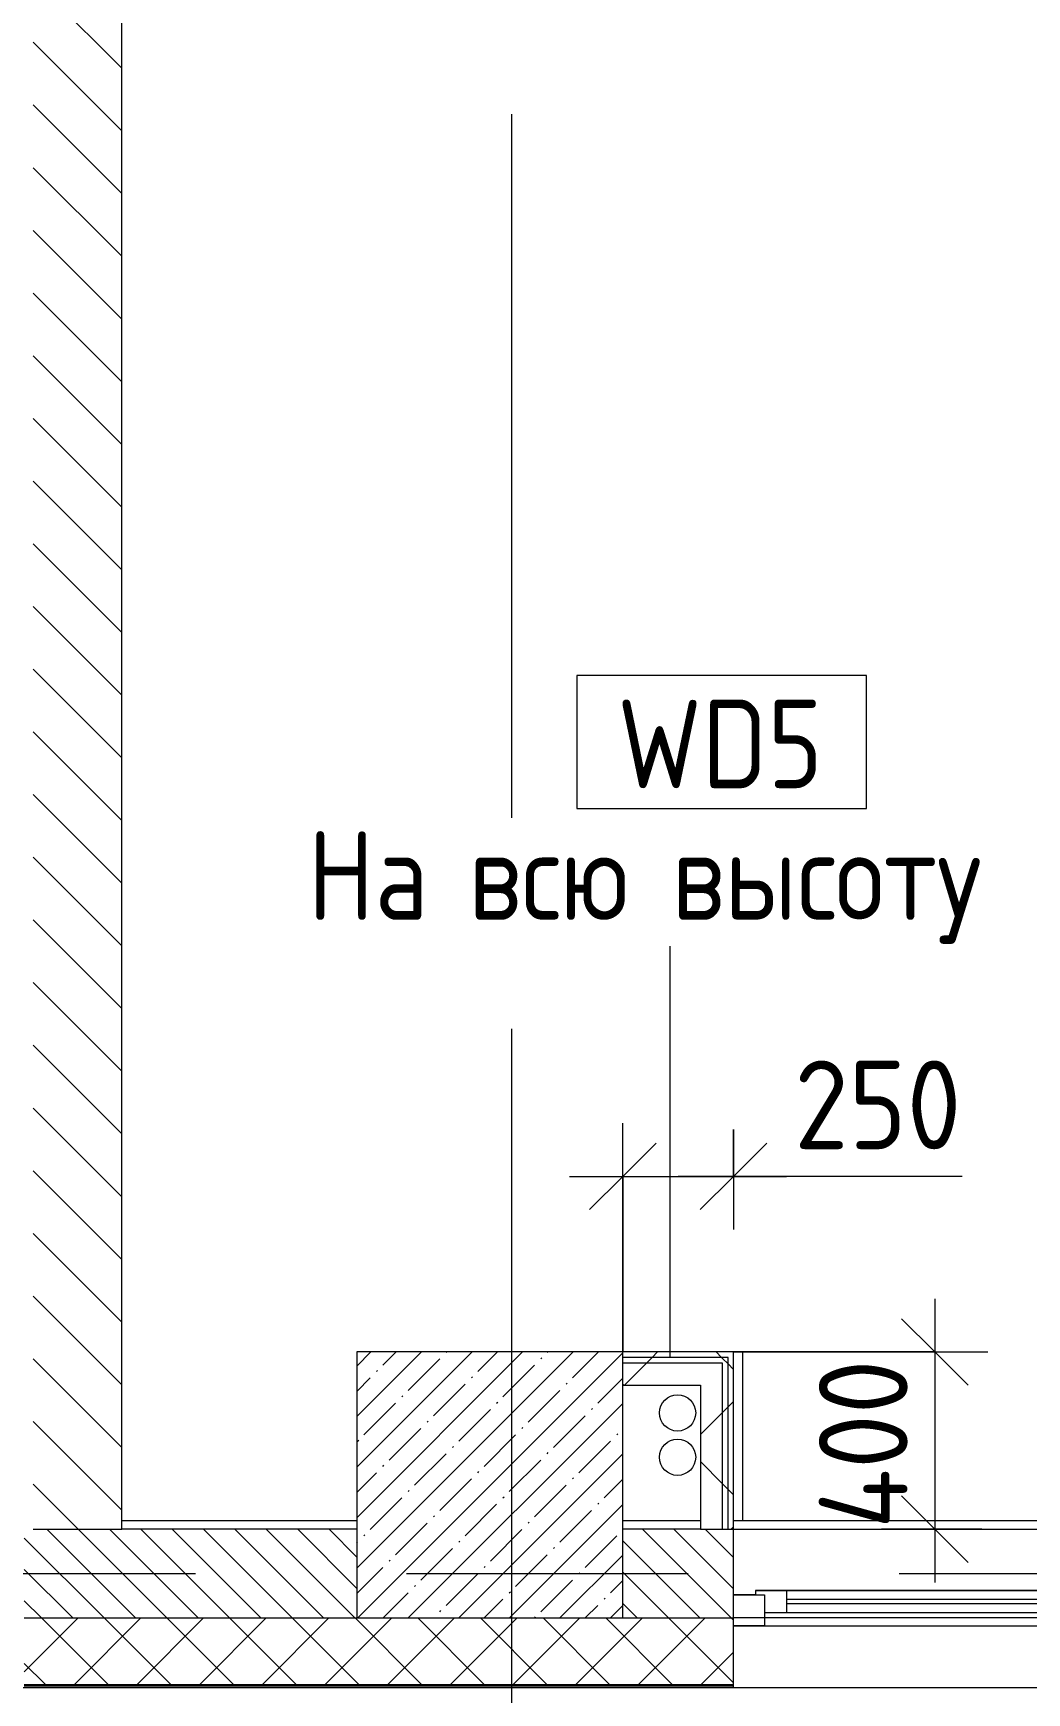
# Model space of a CAD drawing. Header units: millimetres. Extents: x -3129 to 197107, y -8553 to 29000.
# Drawn here: x 24830 to 27071, y -269 to 3475 of the extents above; entities that cross this region are included whole.
import ezdxf

# ---------------------------------------------------------------- set-up
doc = ezdxf.new("R2010")
doc.units = ezdxf.units.MM
doc.linetypes.add('Осевая', pattern=[3175, 635, -476.25, 1587.5, -476.25])
for name, color, linetype, lineweight in [('A-ANNO-DIMS', 7, 'Continuous', 9), ('A-ANNO-DIMS-100', 7, 'Continuous', 9), ('A-DETL', 7, 'Continuous', 9), ('A-GLAZ', 7, 'Continuous', 9), ('A-WALL', 7, 'Continuous', 9), ('A-WALL-1', 7, 'Continuous', 13), ('A-WALL-IDEN', 7, 'Continuous', 9), ('I-WALL', 7, 'Continuous', 9), ('S-COLS', 7, 'Continuous', 9), ('Оси', 7, 'Continuous', 9), ('Оси-2', 7, 'Осевая', 9)]:
    doc.layers.add(name, color=color, linetype=linetype, lineweight=lineweight)
for name, color, linetype, lineweight, true_color in [('A-FLOR-1', 7, 'Continuous', 9, 0xaaaaaa), ('A-WALL-3', 7, 'Continuous', 13, 0x008040), ('I-WALL-3', 7, 'Continuous', 9, 0x008040)]:
    doc.layers.add(name, color=color, linetype=linetype, lineweight=lineweight, true_color=true_color)
doc.styles.add('GOST Common_1', font='GOST_Common.ttf', dxfattribs={"width": 0.9, "height": 200})
doc.styles.add('ISOCPEUR_1', font='isocpeur.ttf', dxfattribs={"width": 0.9, "height": 200})
doc.dimstyles.new('ISO-2_0_0_9К_Средний_округл2', dxfattribs={"dimscale": 304.8, "dimtxt": 199.196235, "dimasz": 0.492126, "dimexe": 0.393701, "dimexo": 0, "dimgap": 0, "dimtad": 1, "dimdec": 0, "dimrnd": 10, "dimzin": 0, "dimdsep": 46, "dimtxsty": 'ISOCPEUR_1', "dimblk1": 'OBLIQUE', "dimblk2": 'OBLIQUE', "dimsah": 1, "dimcen": 0.09, "dimdle": 0.393701, "dimazin": 0, "dimtfac": 1, "dimtdec": 4, "dimtix": 1, "dimtmove": 0, "dimatfit": 3, "dimfxl": 1, "dimtvp": 1, "dimtolj": 1, "dimtzin": 0, "dimarcsym": 2})
doc.dimstyles.new('ISO-2_0_0_9К_Средний_округл2_1', dxfattribs={"dimscale": 304.8, "dimtxt": 199.196235, "dimasz": 0.492126, "dimexe": 0.393701, "dimexo": 0, "dimgap": 0, "dimtad": 1, "dimdec": 0, "dimrnd": 10, "dimzin": 0, "dimdsep": 46, "dimtxsty": 'ISOCPEUR_1', "dimblk1": 'OBLIQUE', "dimblk2": 'OBLIQUE', "dimsah": 1, "dimcen": 0.09, "dimdle": 0.393701, "dimazin": 0, "dimtfac": 1, "dimtdec": 4, "dimtix": 1, "dimtmove": 1, "dimatfit": 3, "dimfxl": 1, "dimtvp": 1, "dimtolj": 1, "dimtzin": 0, "dimarcsym": 2})
pattern_1 = [(135, (0, 0), (-35.35534, -35.35534), [])]
pattern_2 = [(45, (0, 0), (-141.4214, 141.4214), []), (135, (0, 0), (-141.4214, -141.4214), [])]

# ---------------------------------------------------------------- blocks, each defined once
blk = doc.blocks.new('BSC_Колонна _Прямоугольная - 600х600-V1-План монтажа стен и перегородок 2 этажа  в осях 1-12')
at = {"layer": 'S-COLS'}
h = blk.add_hatch(dxfattribs=at)
h.set_pattern_fill('FP_2', color=256, style=0, pattern_type=2)
h.set_pattern_definition([(45, (-25860, -200), (-57.02463, 57.02463), []), (45, (-25802.975, -200), (-57.02463, 57.02463), [100.806, -20.161, 3.353, -16.808])])
h.paths.add_polyline_path([(-300, -300), (300, -300), (300, 300), (-300, 300), (-300, -13.1)])
for p, q in [((300, 300), (-300, 300)), ((-300, 300), (-300, -300)), ((300, -300), (300, 300)), ((-300, -300), (300, -300))]:
    blk.add_line(p, q, dxfattribs=at)
blk = doc.blocks.new('120_Окно_СКБ_2Ст - 120_Окно_СКБ_2Ст 2800х2500 4-24273432-План монтажа стен и перегородок 2 этажа  в осях 1-12')
at = {"layer": 'A-GLAZ'}
for p, q in [((-1400, -127), (-1400, -57)), ((-1400, -57), (-1330, -57)), ((1400, -57), (-1400, -57)), ((-1330, -57), (-1330, -127)), ((-570, -127), (-570, -57)), ((-570, -57), (-500, -57)), ((-500, -57), (-500, -127)), ((1330, -127), (1330, -57)), ((1330, -57), (1400, -57)), ((1400, -57), (1400, -127)), ((-570, -87), (-1330, -87)), ((-1330, -87), (-1330, -127)), ((-1280, -137), (-1280, -87)), ((-1280, -107), (-620, -107)), ((-620, -137), (-620, -87)), ((-570, -127), (-570, -87)), ((1330, -87), (-500, -87)), ((-500, -87), (-500, -127)), ((-450, -137), (-450, -87)), ((-450, -107), (1280, -107)), ((1280, -137), (1280, -87)), ((1330, -127), (1330, -87)), ((-1330, -127), (-1400, -127)), ((-1400, -127), (-1350, -127)), ((-1330, -127), (-1350, -127)), ((-1350, -127), (-1350, -137)), ((-1350, -137), (-550, -137)), ((-550, -137), (-1350, -137)), ((-620, -117), (-1280, -117)), ((-500, -127), (-570, -127)), ((-550, -127), (-570, -127)), ((-550, -127), (-520, -127)), ((-550, -137), (-550, -127)), ((-500, -127), (-520, -127)), ((-520, -127), (-520, -137)), ((-520, -137), (1350, -137)), ((1350, -137), (-520, -137)), ((1280, -117), (-450, -117)), ((1400, -127), (1330, -127)), ((1350, -127), (1330, -127)), ((1350, -127), (1400, -127)), ((1350, -137), (1350, -127))]:
    blk.add_line(p, q, dxfattribs=at)
blk = doc.blocks.new('DIMBLOCK35-План монтажа стен и перегородок 2 этажа  в осях 1-12')
at = {"layer": 'A-ANNO-DIMS-100'}
for p, q in [((26160, 500), (26160, 1016)), ((26409.7, 1002), (26409.7, 776)), ((26409.7, 896), (26409.7, 1002)), ((26040, 896), (26529.7, 896)), ((26160, 896), (26160, 500)), ((26446.6, 896), (26284.9, 896)), ((26925.8, 896), (26446.6, 896))]:
    blk.add_line(p, q, dxfattribs=at)
at = {"layer": 'A-ANNO-DIMS-100', "lineweight": 20}
for p, q in [((26160, 896), (26235, 971)), ((26409.7, 896), (26484.7, 971)), ((26160, 896), (26085, 821)), ((26409.7, 896), (26334.7, 821))]:
    blk.add_line(p, q, dxfattribs=at)
at = {"layer": 'A-ANNO-DIMS-100', "color": 0, "insert": (26546.6, 1157.3), "char_height": 200, "width": 455.087, "attachment_point": 1, "line_spacing_factor": 1.149209, "style": 'ISOCPEUR_1'}
blk.add_mtext('250', dxfattribs=at)
blk = doc.blocks.new('_Oblique')
at = {"color": 0, "linetype": 'ByBlock', "lineweight": -2}
blk.add_line((-0.5, -0.5), (0.5, 0.5), dxfattribs=at)
blk = doc.blocks.new('DIMBLOCK36-План монтажа стен и перегородок 2 этажа  в осях 1-12')
at = {"layer": 'A-ANNO-DIMS-100'}
for p, q in [((26863.8, 620), (26863.8, -20)), ((26410, 500), (26983.8, 500)), ((26863.8, 500), (26410, 500)), ((26969.9, 100), (26743.8, 100)), ((26863.8, 100), (26969.9, 100))]:
    blk.add_line(p, q, dxfattribs=at)
at = {"layer": 'A-ANNO-DIMS-100', "lineweight": 20}
for p, q in [((26863.8, 500), (26788.8, 575)), ((26863.8, 500), (26938.8, 425)), ((26863.8, 100), (26788.8, 175)), ((26863.8, 100), (26938.8, 25))]:
    blk.add_line(p, q, dxfattribs=at)
at = {"layer": 'A-ANNO-DIMS-100', "color": 0, "insert": (26602.5, 100.8), "char_height": 200, "width": 478.071, "attachment_point": 1, "rotation": 90, "line_spacing_factor": 1.149209, "style": 'ISOCPEUR_1'}
blk.add_mtext('400', dxfattribs=at)
blk = doc.blocks.new('М_стена2 - Типоразмер-30678229-План монтажа стен и перегородок 2 этажа  в осях 1-12')
at = {"layer": 'A-WALL-IDEN'}
for p, q in [((3.258, 1.523), (-3.273, 1.523)), ((-3.273, 1.523), (-3.273, -1.477)), ((3.258, -1.477), (3.258, 1.523)), ((-3.273, -1.477), (3.258, -1.477))]:
    blk.add_line(p, q, dxfattribs=at)

msp = doc.modelspace()

# ---------------------------------------------------------------- hatches: boundary and pattern name
at = {"layer": 'A-WALL'}
h = msp.add_hatch(dxfattribs=at)
h.set_pattern_fill('FP_16', color=256, style=0, pattern_type=2)
h.set_pattern_definition(pattern_1)
h.paths.add_polyline_path([(25560, -100), (25560, 100), (24810, 100), (24810, -100), (25337.7, -100)])
h.paths.add_polyline_path([(22710, -100), (22710, 100), (22510, 100), (22510, -100), (22684.8, -100)])
h = msp.add_hatch(dxfattribs=at)
h.set_pattern_fill('FP_16', color=256, style=0, pattern_type=2)
h.set_pattern_definition(pattern_1)
h.paths.add_polyline_path([(26409.7, -100), (26409.7, 100), (26160, 100), (26160, -100), (26332.5, -100)])
h = msp.add_hatch(dxfattribs=at)
h.set_pattern_fill('FP_12', color=256, style=0, pattern_type=2)
h.set_pattern_definition([(45, (0, 0), (-70.71068, 70.71068), []), (135, (0, 0), (-70.71068, -70.71068), [])])
h.paths.add_polyline_path([(38287.7, -250), (38287.7, -100), (37990, -100), (37990, -250)])
h.paths.add_polyline_path([(35617.5, -250), (35890, -250), (35890, -100), (34770, -100), (34770, -250), (35285.9, -250)])
h.paths.add_polyline_path([(33870, -250), (33870, -100), (33010, -100), (33010, -250), (33296.3, -250)])
h.paths.add_polyline_path([(30910, -250), (30910, -100), (29209.7, -100), (29209.7, -250), (30643.4, -250)])
h.paths.add_polyline_path([(26332.5, -250), (26409.7, -250), (26409.7, -100), (24810, -100), (24810, -250), (26000.9, -250)])
h.paths.add_polyline_path([(22710, -250), (22710, -100), (21610, -100), (21610, -250), (22684.8, -250)])
h.paths.add_polyline_path([(18810, -250), (18810, -100), (18160, -100), (18160, -250), (18705.5, -250)])
h.paths.add_polyline_path([(16715.9, -250), (17260, -250), (17260, -100), (16110, -100), (16110, -250), (16384.2, -250)])
h.paths.add_polyline_path([(13010, -250), (13010, -100), (11660, -100), (11660, -250), (12736.6, -250)])
h.paths.add_polyline_path([(8560, -250), (8560, -100), (4630, -100), (4630, -250), (8094, -250)])
h.paths.add_polyline_path([(2788.3, -250), (3730, -250), (3730, -100), (-260, -100), (-260, -250), (1461.9, -250)])
at = {"layer": 'I-WALL'}
h = msp.add_hatch(dxfattribs=at)
h.set_pattern_fill('FP_11', color=256, style=0, pattern_type=2)
h.set_pattern_definition([(135, (0, 0), (-70.71068, -70.71068), [])])
h.paths.add_polyline_path([(25030, 100), (25030, 7700), (24830, 7700), (24830, 100)])
at = {"layer": 'I-WALL-3'}
h = msp.add_hatch(dxfattribs=at)
h.set_pattern_fill('FP_87', color=256, style=0, pattern_type=2)
h.set_pattern_definition(pattern_2)
h.paths.add_polyline_path([(26397.5, 487.5), (26397.5, 500), (26160, 500), (26160, 487.5), (26385, 487.5)])
h = msp.add_hatch(dxfattribs=at)
h.set_pattern_fill('FP_87', color=256, style=0, pattern_type=2)
h.set_pattern_definition(pattern_2)
h.paths.add_polyline_path([(26160, 475), (26385, 475), (26385, 487.5), (26160, 487.5)])
h = msp.add_hatch(dxfattribs=at)
h.set_pattern_fill('FP_87', color=256, style=0, pattern_type=2)
h.set_pattern_definition(pattern_2)
h.paths.add_polyline_path([(26385, 100), (26397.5, 100), (26397.5, 487.5), (26385, 487.5), (26385, 186.9)])
h = msp.add_hatch(dxfattribs=at)
h.set_pattern_fill('FP_87', color=256, style=0, pattern_type=2)
h.set_pattern_definition(pattern_2)
h.paths.add_polyline_path([(26397.5, 100), (26410, 100), (26410, 500), (26397.5, 500), (26397.5, 186.9)])
h = msp.add_hatch(dxfattribs=at)
h.set_pattern_fill('FP_87', color=256, style=0, pattern_type=2)
h.set_pattern_definition(pattern_2)
h.paths.add_polyline_path([(26335, 425), (26335, 475), (26160, 475), (26160, 425), (26332.5, 425)])
h = msp.add_hatch(dxfattribs=at)
h.set_pattern_fill('FP_87', color=256, style=0, pattern_type=2)
h.set_pattern_definition(pattern_2)
h.paths.add_polyline_path([(26335, 100), (26385, 100), (26385, 475), (26335, 475), (26335, 186.9)])

# ---------------------------------------------------------------- linework, layer by layer
at = {"layer": 'A-DETL'}
for centre in [(26283.5, 362.5), (26283.5, 262.5)]:
    msp.add_circle(centre, 41, dxfattribs=at)
at = {"layer": 'A-FLOR-1'}
for p, q in [((26410, 500), (26430, 500)), ((26430, 500), (26430, 120))]:
    msp.add_line(p, q, dxfattribs=at)
at = {"layer": 'A-WALL'}
for p, q in [((25560, 100), (25030, 100)), ((26335, 100), (26160, 100)), ((26409.7, -258), (26409.7, 100)), ((26410, 100), (29189.7, 100)), ((38287.7, -258), (21610, -258))]:
    msp.add_line(p, q, dxfattribs=at)
at = {"layer": 'A-WALL-1'}
for p, q in [((24830, 100), (25030, 100)), ((24810, -100), (25560, -100)), ((26160, -100), (26409.7, -100)), ((24810, -250), (26409.7, -250)), ((24810, -253), (26409.7, -253))]:
    msp.add_line(p, q, dxfattribs=at)
at = {"layer": 'A-WALL-3'}
for p, q in [((26397.5, 487.5), (26160, 487.5)), ((26397.5, 100), (26397.5, 487.5)), ((26385, 475), (26160, 475)), ((26385, 100), (26385, 475))]:
    msp.add_line(p, q, dxfattribs=at)
at = {"layer": 'A-WALL-IDEN'}
msp.add_line((26267.1, 487.8), (26267.1, 1415.3), dxfattribs=at)
at = {"layer": 'I-WALL'}
for p, q in [((25030, 100), (25030, 7100)), ((25030, 120), (25560, 120)), ((26160, 120), (26335, 120)), ((26410, 120), (29209.7, 120)), ((29209.7, -100), (26409.7, -100))]:
    msp.add_line(p, q, dxfattribs=at)
at = {"layer": 'I-WALL-3'}
for p, q in [((26410, 500), (26160, 500)), ((26410, 100), (26410, 500)), ((26160, 425), (26335, 425)), ((26335, 425), (26335, 100)), ((26335, 100), (26410, 100))]:
    msp.add_line(p, q, dxfattribs=at)
at = {"layer": 'Оси'}
msp.add_line((25910, -1906.3), (25910, 593.7), dxfattribs=at)
at = {"layer": 'Оси-2'}
for p, q in [((25910, 593.7), (25910, 24898.1)), ((272.4, 0), (35990, 0))]:
    msp.add_line(p, q, dxfattribs=at)

# ---------------------------------------------------------------- block references
at = {"layer": 'A-GLAZ', "rotation": 180}
msp.add_blockref('120_Окно_СКБ_2Ст - 120_Окно_СКБ_2Ст 2800х2500 4-24273432-План монтажа стен и перегородок 2 этажа  в осях 1-12', (27809.7, -175), dxfattribs=at)
at = {"layer": 'A-WALL-IDEN', "xscale": 99.99999999999993, "yscale": 99.99999999999993, "zscale": 99.99999999999993}
msp.add_blockref('М_стена2 - Типоразмер-30678229-План монтажа стен и перегородок 2 этажа  в осях 1-12', (26383.7, 1873.7), dxfattribs=at)
at = {"layer": 'S-COLS'}
msp.add_blockref('BSC_Колонна _Прямоугольная - 600х600-V1-План монтажа стен и перегородок 2 этажа  в осях 1-12', (25860, 200), dxfattribs=at)

# ---------------------------------------------------------------- texts
at = {"layer": 'A-WALL-IDEN', "char_height": 200, "attachment_point": 1, "style": 'GOST Common_1'}
for s, insert, width in [('WD5', (26147.2, 1971.7), 584.43), ('На', (25448.5, 1674.8), 360.759), ('\\fGOST Common|b0|i0|c204|p34|;\\W.9; ', (25746.2, 1674.8), 79.367), ('\\fGOST Common|b0|i0|c204|p34|;\\W.9; ', (26204.6, 1674.8), 79.367), ('всю', (25811.7, 1674.8), 476.202), ('высоту', (26270, 1674.8), 981.265)]:
    msp.add_mtext(s, dxfattribs=dict(at, insert=insert, width=width))

# ---------------------------------------------------------------- dimensions: what is measured, and where the dimension line sits
at = {"layer": 'A-ANNO-DIMS'}
dim = msp.add_linear_dim(base=(26409.7, 896), p1=(26160, 500), p2=(26409.7, 1002), dimstyle='ISO-2_0_0_9К_Средний_округл2_1', override={"dimpost": '<>', "dimfxl": 560.730914}, dxfattribs=at)
dim.commit()
dim.dimension.update_dxf_attribs({"geometry": 'DIMBLOCK35-План монтажа стен и перегородок 2 этажа  в осях 1-12', "text_midpoint": (26774.1, 1023.9), "dimtype": 160})
dim = msp.add_linear_dim(base=(26863.8, 100), p1=(26410, 500), p2=(26969.9, 100), angle=90, dimstyle='ISO-2_0_0_9К_Средний_округл2', override={"dimpost": '<>', "dimfxl": 688.098395}, dxfattribs=at)
dim.commit()
dim.dimension.update_dxf_attribs({"geometry": 'DIMBLOCK36-План монтажа стен и перегородок 2 этажа  в осях 1-12', "text_midpoint": (26763.8, 300)})

doc.saveas('drawing.dxf')
